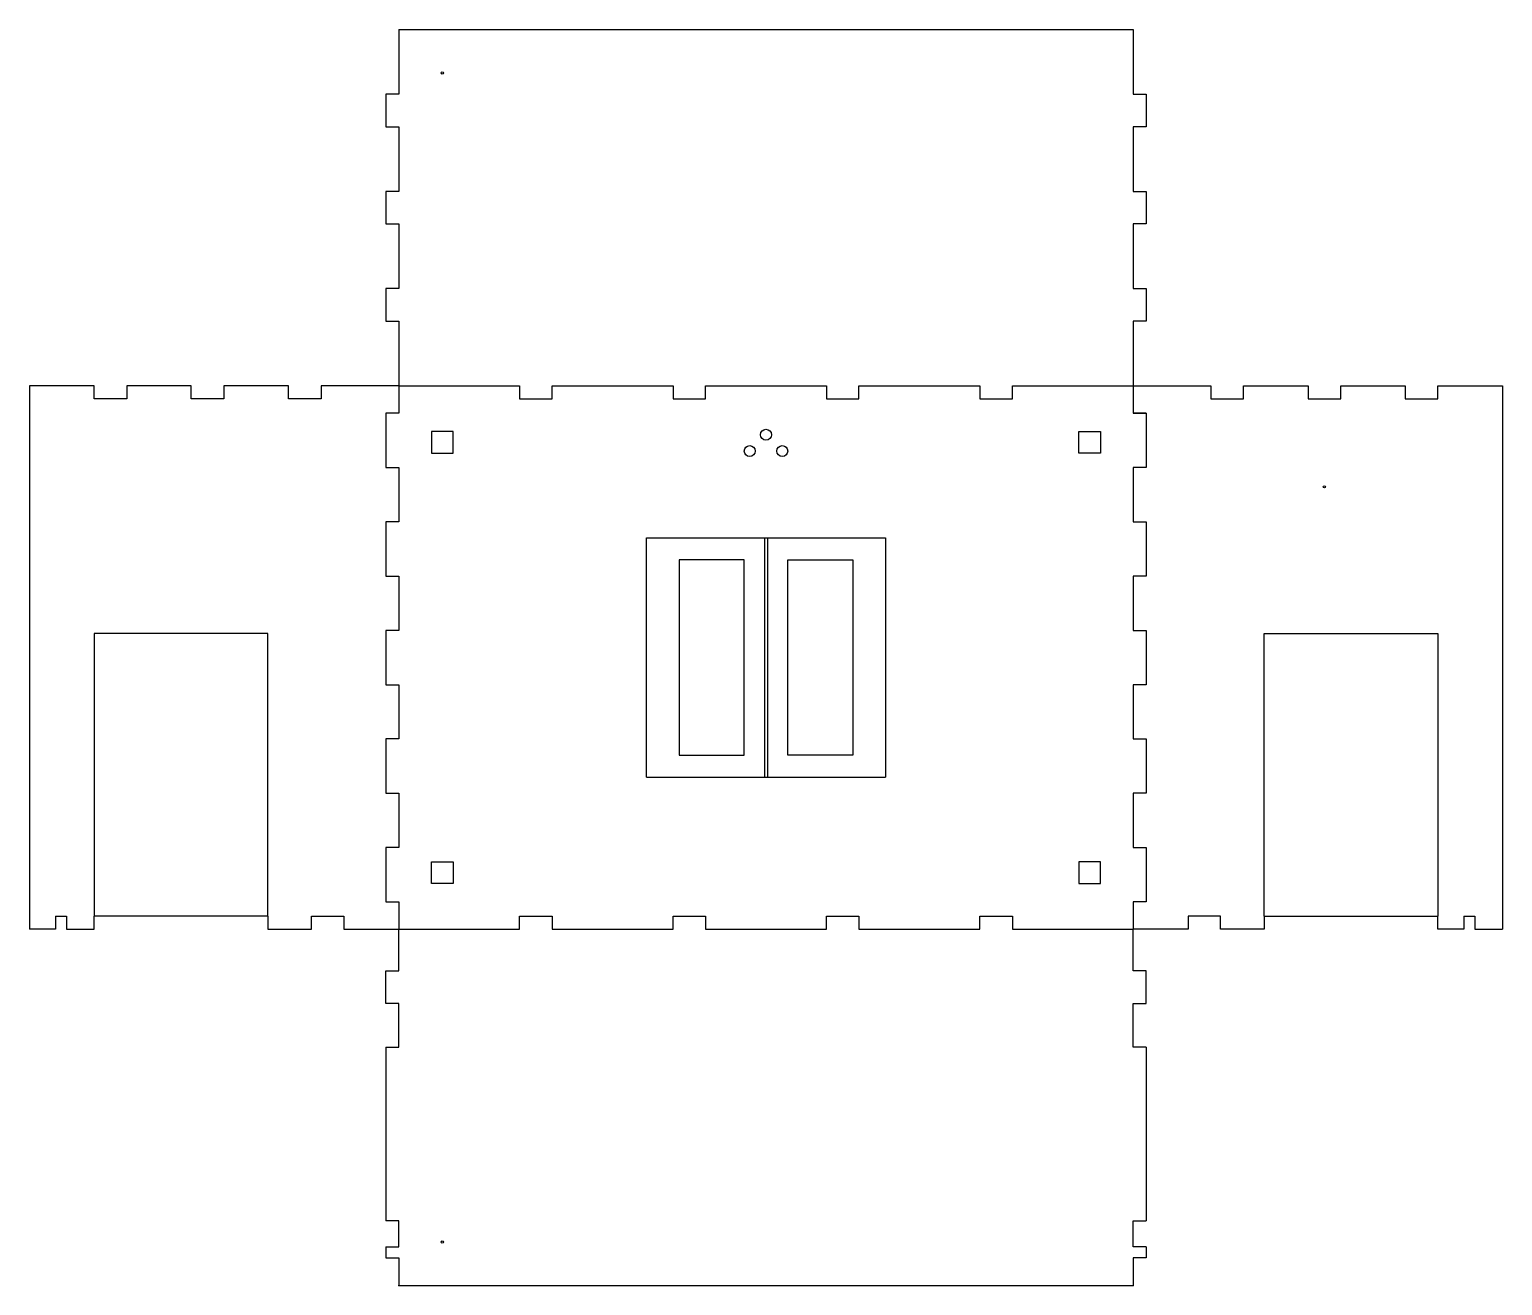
# Model space of a CAD drawing. Header units: centimetres. Extents: x 2638.8 to 2706.6, y 1622.6 to 1680.4.
import ezdxf

# ---------------------------------------------------------------- set-up
doc = ezdxf.new("R2010")
doc.units = ezdxf.units.CM

msp = doc.modelspace()

# ---------------------------------------------------------------- linework, layer by layer
for p, q in [((2655.752, 1680.354), (2689.552, 1680.354)), ((2655.752, 1680.354), (2655.752, 1677.379)), ((2689.552, 1680.354), (2689.552, 1677.379)), ((2655.752, 1677.379), (2655.152, 1677.379)), ((2655.152, 1677.379), (2655.152, 1675.879)), ((2689.552, 1677.379), (2690.152, 1677.379)), ((2690.152, 1677.379), (2690.152, 1675.879)), ((2655.152, 1675.879), (2655.752, 1675.879)), ((2655.752, 1675.879), (2655.752, 1672.904)), ((2690.152, 1675.879), (2689.552, 1675.879)), ((2689.552, 1675.879), (2689.552, 1672.904)), ((2655.752, 1672.904), (2655.152, 1672.904)), ((2655.152, 1672.904), (2655.152, 1671.404)), ((2689.552, 1672.904), (2690.152, 1672.904)), ((2690.152, 1672.904), (2690.152, 1671.404)), ((2655.152, 1671.404), (2655.752, 1671.404)), ((2655.752, 1671.404), (2655.752, 1668.429)), ((2690.152, 1671.404), (2689.552, 1671.404)), ((2689.552, 1671.404), (2689.552, 1668.429)), ((2655.752, 1668.429), (2655.152, 1668.429)), ((2655.152, 1668.429), (2655.152, 1666.929)), ((2689.552, 1668.429), (2690.152, 1668.429)), ((2690.152, 1668.429), (2690.152, 1666.929)), ((2655.152, 1666.929), (2655.752, 1666.929)), ((2655.752, 1666.929), (2655.752, 1663.954)), ((2690.152, 1666.929), (2689.552, 1666.929)), ((2689.552, 1666.929), (2689.552, 1663.954)), ((2641.727, 1663.954), (2638.752, 1663.954)), ((2638.752, 1663.954), (2638.752, 1638.954)), ((2641.727, 1663.354), (2641.727, 1663.954)), ((2646.202, 1663.954), (2643.227, 1663.954)), ((2643.227, 1663.954), (2643.227, 1663.354)), ((2646.202, 1663.354), (2646.202, 1663.954)), ((2650.677, 1663.954), (2647.702, 1663.954)), ((2647.702, 1663.954), (2647.702, 1663.354)), ((2650.677, 1663.354), (2650.677, 1663.954)), ((2655.752, 1663.954), (2652.177, 1663.954)), ((2652.177, 1663.954), (2652.177, 1663.354)), ((2655.752, 1663.954), (2661.312, 1663.954)), ((2655.752, 1663.954), (2655.752, 1662.704)), ((2661.312, 1663.954), (2661.312, 1663.354)), ((2662.812, 1663.354), (2662.812, 1663.954)), ((2662.812, 1663.954), (2668.372, 1663.954)), ((2668.372, 1663.954), (2668.372, 1663.354)), ((2669.872, 1663.354), (2669.872, 1663.954)), ((2669.872, 1663.954), (2675.432, 1663.954)), ((2675.432, 1663.954), (2675.432, 1663.354)), ((2676.932, 1663.354), (2676.932, 1663.954)), ((2676.932, 1663.954), (2682.492, 1663.954)), ((2682.492, 1663.954), (2682.492, 1663.354)), ((2683.992, 1663.354), (2683.992, 1663.954)), ((2683.992, 1663.954), (2689.552, 1663.954)), ((2689.552, 1663.954), (2689.552, 1662.704)), ((2689.552, 1663.954), (2693.127, 1663.954)), ((2689.552, 1663.954), (2689.552, 1662.704)), ((2693.127, 1663.954), (2693.127, 1663.354)), ((2694.627, 1663.354), (2694.627, 1663.954)), ((2694.627, 1663.954), (2697.602, 1663.954)), ((2697.602, 1663.954), (2697.602, 1663.354)), ((2699.102, 1663.354), (2699.102, 1663.954)), ((2699.102, 1663.954), (2702.077, 1663.954)), ((2702.077, 1663.954), (2702.077, 1663.354)), ((2703.577, 1663.354), (2703.577, 1663.954)), ((2703.577, 1663.954), (2706.552, 1663.954)), ((2706.552, 1663.954), (2706.552, 1638.954)), ((2643.227, 1663.354), (2641.727, 1663.354)), ((2647.702, 1663.354), (2646.202, 1663.354)), ((2652.177, 1663.354), (2650.677, 1663.354)), ((2661.312, 1663.354), (2662.812, 1663.354)), ((2668.372, 1663.354), (2669.872, 1663.354)), ((2675.432, 1663.354), (2676.932, 1663.354)), ((2682.492, 1663.354), (2683.992, 1663.354)), ((2693.127, 1663.354), (2694.627, 1663.354)), ((2697.602, 1663.354), (2699.102, 1663.354)), ((2702.077, 1663.354), (2703.577, 1663.354)), ((2655.752, 1662.704), (2655.152, 1662.704)), ((2655.152, 1662.704), (2655.152, 1660.204)), ((2689.552, 1662.704), (2690.152, 1662.704)), ((2690.152, 1662.704), (2689.552, 1662.704)), ((2690.152, 1662.704), (2689.552, 1662.704)), ((2690.152, 1662.704), (2690.152, 1660.204)), ((2657.252, 1661.854), (2657.252, 1660.854)), ((2658.252, 1661.854), (2657.252, 1661.854)), ((2658.252, 1660.854), (2658.252, 1661.854)), ((2687.052, 1660.854), (2687.052, 1661.854)), ((2687.052, 1661.854), (2688.052, 1661.854)), ((2688.052, 1661.854), (2688.052, 1660.854)), ((2657.252, 1660.854), (2658.252, 1660.854)), ((2688.052, 1660.854), (2687.052, 1660.854)), ((2655.152, 1660.204), (2655.752, 1660.204)), ((2655.752, 1660.204), (2655.752, 1657.704)), ((2690.152, 1660.204), (2689.552, 1660.204)), ((2689.552, 1660.204), (2689.552, 1657.704)), ((2655.752, 1657.704), (2655.152, 1657.704)), ((2655.152, 1657.704), (2655.152, 1655.204)), ((2689.552, 1657.704), (2690.152, 1657.704)), ((2690.152, 1657.704), (2690.152, 1655.204)), ((2667.152, 1645.954), (2667.152, 1656.954)), ((2667.152, 1656.954), (2672.652, 1656.954)), ((2672.577, 1656.954), (2672.577, 1645.954)), ((2672.652, 1656.954), (2678.152, 1656.954)), ((2672.727, 1656.954), (2672.727, 1645.954)), ((2678.152, 1656.954), (2678.152, 1645.954)), ((2671.652, 1655.954), (2668.652, 1655.954)), ((2668.652, 1655.954), (2668.652, 1646.954)), ((2671.652, 1646.954), (2671.652, 1655.954)), ((2673.652, 1646.954), (2673.652, 1655.954)), ((2673.652, 1655.954), (2676.652, 1655.954)), ((2676.652, 1655.954), (2676.652, 1646.954)), ((2655.152, 1655.204), (2655.752, 1655.204)), ((2655.752, 1655.204), (2655.752, 1652.704)), ((2690.152, 1655.204), (2689.552, 1655.204)), ((2689.552, 1655.204), (2689.552, 1652.704)), ((2649.727, 1652.554), (2641.727, 1652.554)), ((2641.727, 1652.554), (2641.727, 1639.554)), ((2649.727, 1639.554), (2649.727, 1652.554)), ((2655.752, 1652.704), (2655.152, 1652.704)), ((2655.152, 1652.704), (2655.152, 1650.204)), ((2689.552, 1652.704), (2690.152, 1652.704)), ((2690.152, 1652.704), (2690.152, 1650.204)), ((2695.577, 1639.554), (2695.577, 1652.554)), ((2695.577, 1652.554), (2703.577, 1652.554)), ((2703.577, 1652.554), (2703.577, 1639.554)), ((2655.152, 1650.204), (2655.752, 1650.204)), ((2655.752, 1650.204), (2655.752, 1647.704)), ((2690.152, 1650.204), (2689.552, 1650.204)), ((2689.552, 1650.204), (2689.552, 1647.704)), ((2655.752, 1647.704), (2655.152, 1647.704)), ((2655.152, 1647.704), (2655.152, 1645.204)), ((2689.552, 1647.704), (2690.152, 1647.704)), ((2690.152, 1647.704), (2690.152, 1645.204)), ((2668.652, 1646.954), (2671.652, 1646.954)), ((2676.652, 1646.954), (2673.652, 1646.954)), ((2667.152, 1645.954), (2672.652, 1645.954)), ((2672.652, 1645.954), (2678.152, 1645.954)), ((2655.152, 1645.204), (2655.752, 1645.204)), ((2655.752, 1645.204), (2655.752, 1642.704)), ((2690.152, 1645.204), (2689.552, 1645.204)), ((2689.552, 1645.204), (2689.552, 1642.704)), ((2655.752, 1642.704), (2655.152, 1642.704)), ((2655.152, 1642.704), (2655.152, 1640.204)), ((2689.552, 1642.704), (2690.152, 1642.704)), ((2690.152, 1642.704), (2690.152, 1640.204)), ((2657.252, 1641.054), (2657.252, 1642.054)), ((2657.252, 1642.054), (2658.252, 1642.054)), ((2658.252, 1642.054), (2658.252, 1641.054)), ((2688.052, 1642.054), (2687.052, 1642.054)), ((2687.052, 1642.054), (2687.052, 1641.054)), ((2688.052, 1641.054), (2688.052, 1642.054)), ((2658.252, 1641.054), (2657.252, 1641.054)), ((2687.052, 1641.054), (2688.052, 1641.054)), ((2655.152, 1640.204), (2655.752, 1640.204)), ((2655.752, 1640.204), (2655.752, 1638.954)), ((2690.152, 1640.204), (2689.552, 1640.204)), ((2689.552, 1640.204), (2689.552, 1638.954)), ((2639.952, 1639.554), (2640.452, 1639.554)), ((2639.952, 1639.554), (2639.952, 1638.954)), ((2640.452, 1639.554), (2640.452, 1638.954)), ((2641.727, 1638.954), (2641.727, 1639.554)), ((2649.727, 1639.554), (2641.727, 1639.554)), ((2649.727, 1639.554), (2649.727, 1638.954)), ((2651.727, 1638.954), (2651.727, 1639.554)), ((2651.727, 1639.554), (2653.227, 1639.554)), ((2653.227, 1639.554), (2653.227, 1638.954)), ((2661.312, 1638.954), (2661.312, 1639.554)), ((2661.312, 1639.554), (2662.812, 1639.554)), ((2662.812, 1639.554), (2662.812, 1638.954)), ((2668.372, 1638.954), (2668.372, 1639.554)), ((2668.372, 1639.554), (2669.872, 1639.554)), ((2669.872, 1639.554), (2669.872, 1638.954)), ((2675.432, 1638.954), (2675.432, 1639.554)), ((2675.432, 1639.554), (2676.932, 1639.554)), ((2676.932, 1639.554), (2676.932, 1638.954)), ((2682.492, 1638.954), (2682.492, 1639.554)), ((2682.492, 1639.554), (2683.992, 1639.554)), ((2683.992, 1639.554), (2683.992, 1638.954)), ((2693.577, 1639.554), (2692.077, 1639.554)), ((2692.077, 1639.554), (2692.077, 1638.954)), ((2693.577, 1638.954), (2693.577, 1639.554)), ((2695.577, 1639.554), (2703.577, 1639.554)), ((2695.577, 1639.554), (2695.577, 1638.954)), ((2703.577, 1638.954), (2703.577, 1639.554)), ((2704.777, 1639.554), (2705.277, 1639.554)), ((2704.777, 1639.554), (2704.777, 1638.954)), ((2705.277, 1639.554), (2705.277, 1638.954)), ((2639.952, 1638.954), (2638.752, 1638.954)), ((2640.452, 1638.954), (2641.727, 1638.954)), ((2649.727, 1638.954), (2651.727, 1638.954)), ((2653.227, 1638.954), (2655.752, 1638.954)), ((2655.752, 1638.954), (2661.312, 1638.954)), ((2655.752, 1637.029), (2655.752, 1638.954)), ((2662.812, 1638.954), (2668.372, 1638.954)), ((2669.872, 1638.954), (2675.432, 1638.954)), ((2676.932, 1638.954), (2682.492, 1638.954)), ((2683.992, 1638.954), (2689.552, 1638.954)), ((2692.077, 1638.954), (2689.552, 1638.954)), ((2689.552, 1637.029), (2689.552, 1638.954)), ((2695.577, 1638.954), (2693.577, 1638.954)), ((2704.777, 1638.954), (2703.577, 1638.954)), ((2705.277, 1638.954), (2706.552, 1638.954)), ((2655.152, 1635.529), (2655.152, 1637.029)), ((2655.152, 1637.029), (2655.752, 1637.029)), ((2690.152, 1637.029), (2689.552, 1637.029)), ((2690.152, 1635.529), (2690.152, 1637.029)), ((2655.752, 1635.529), (2655.152, 1635.529)), ((2655.752, 1633.529), (2655.752, 1635.529)), ((2689.552, 1633.529), (2689.552, 1635.529)), ((2689.552, 1635.529), (2690.152, 1635.529)), ((2655.152, 1633.529), (2655.152, 1625.529)), ((2655.152, 1633.529), (2655.752, 1633.529)), ((2690.152, 1633.529), (2689.552, 1633.529)), ((2690.152, 1633.529), (2690.152, 1625.529)), ((2655.752, 1625.529), (2655.152, 1625.529)), ((2655.752, 1624.329), (2655.752, 1625.529)), ((2689.552, 1625.529), (2690.152, 1625.529)), ((2689.552, 1624.329), (2689.552, 1625.529)), ((2655.152, 1624.329), (2655.152, 1623.829)), ((2655.152, 1624.329), (2655.752, 1624.329)), ((2655.152, 1623.829), (2655.752, 1623.829)), ((2655.752, 1623.829), (2655.752, 1622.554)), ((2690.152, 1624.329), (2689.552, 1624.329)), ((2690.152, 1623.829), (2689.552, 1623.829)), ((2689.552, 1623.829), (2689.552, 1622.554)), ((2690.152, 1624.329), (2690.152, 1623.829)), ((2655.752, 1622.554), (2689.552, 1622.554))]:
    msp.add_line(p, q)
for centre, radius in [((2657.752, 1678.354), 0.05), ((2672.652, 1661.704), 0.25), ((2671.902, 1660.954), 0.25), ((2673.402, 1660.954), 0.25), ((2698.352, 1659.305), 0.05), ((2657.752, 1624.554), 0.05)]:
    msp.add_circle(centre, radius)
for p in [(2655.752, 1638.954), (2689.552, 1638.954), (2655.752, 1622.554), (2689.552, 1622.554)]:
    msp.add_point(p)

doc.saveas('drawing.dxf')
